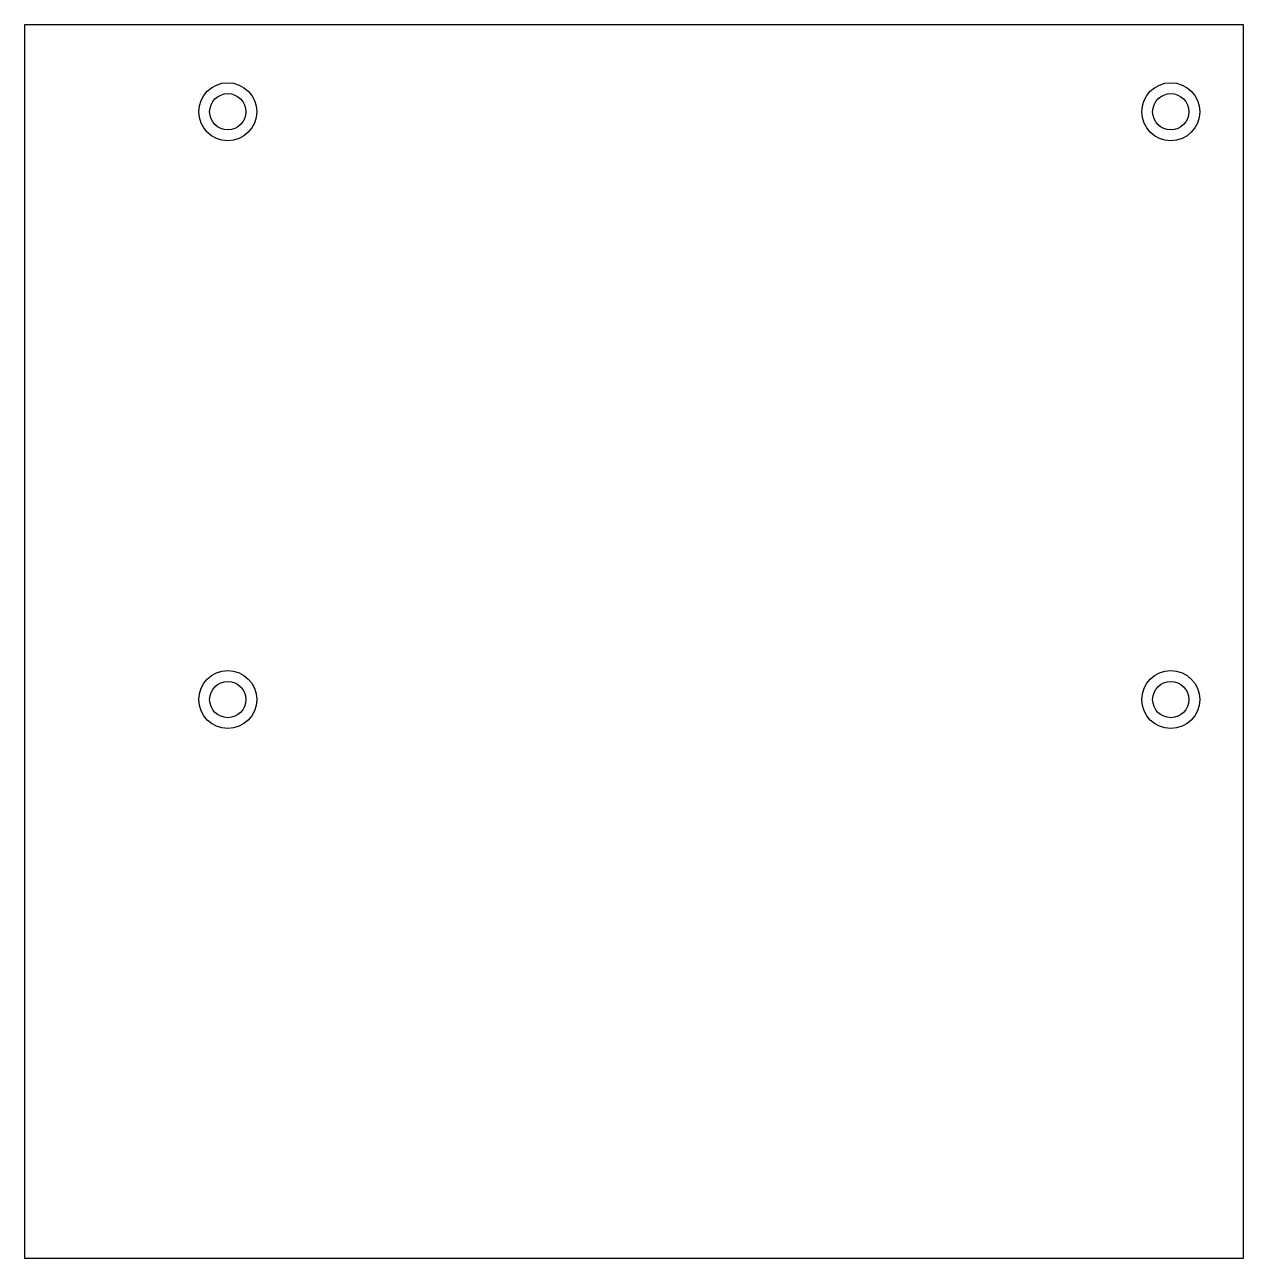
# Model space of a CAD drawing. Header units: millimetres. Extents: x 5 to 89, y 0 to 85.
import ezdxf

# ---------------------------------------------------------------- set-up
doc = ezdxf.new("R2010")
doc.units = ezdxf.units.MM
doc.layers.get('0').update_dxf_attribs({"linetype": 'CONTINUOUS'})

msp = doc.modelspace()

# ---------------------------------------------------------------- linework, layer by layer
msp.add_lwpolyline([(89, 0), (89, 85), (5, 85), (5, 0)], close=True)
for centre, radius in [((19, 79), 2), ((84, 79), 2), ((19, 79), 1.25), ((84, 79), 1.25), ((19, 38.5), 2), ((84, 38.5), 2), ((19, 38.5), 1.25), ((84, 38.5), 1.25)]:
    msp.add_circle(centre, radius)

doc.saveas('drawing.dxf')
